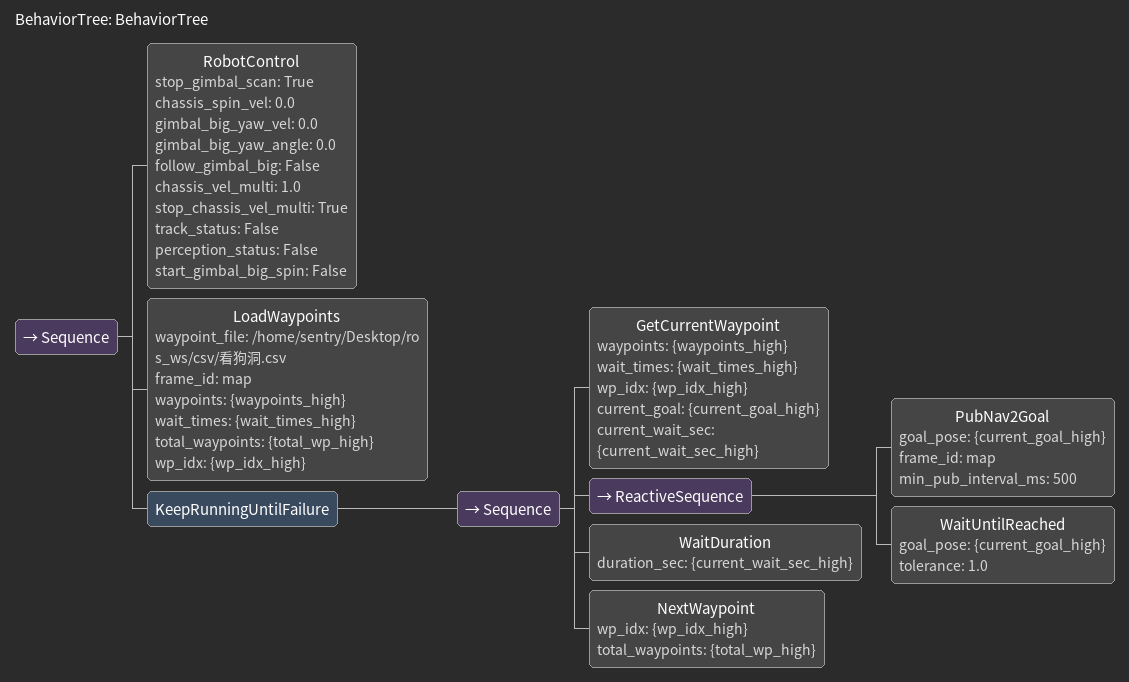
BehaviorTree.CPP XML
<?xml version="1.0" encoding="UTF-8"?>
<root BTCPP_format="4"
      main_tree_to_execute="BehaviorTree">
  <BehaviorTree ID="BehaviorTree">
    <Sequence>
      <RobotControl stop_gimbal_scan="True"
                    chassis_spin_vel="0.0"
                    gimbal_big_yaw_vel="0.0"
                    gimbal_big_yaw_angle="0.0"
                    follow_gimbal_big="False"
                    chassis_vel_multi="1.0"
                    stop_chassis_vel_multi="True"
                    track_status="False"
                    perception_status="False"
                    start_gimbal_big_spin="False"/>
      <LoadWaypoints waypoint_file="/home/sentry/Desktop/ros_ws/csv/看狗洞.csv"
                     frame_id="map"
                     waypoints="{waypoints_high}"
                     wait_times="{wait_times_high}"
                     total_waypoints="{total_wp_high}"
                     wp_idx="{wp_idx_high}"/>
      <KeepRunningUntilFailure>
        <Sequence>
          <GetCurrentWaypoint waypoints="{waypoints_high}"
                              wait_times="{wait_times_high}"
                              wp_idx="{wp_idx_high}"
                              current_goal="{current_goal_high}"
                              current_wait_sec="{current_wait_sec_high}"/>
          <ReactiveSequence>
            <PubNav2Goal goal_pose="{current_goal_high}"
                         frame_id="map"
                         min_pub_interval_ms="500"/>
            <WaitUntilReached goal_pose="{current_goal_high}"
                              tolerance="1.0"/>
          </ReactiveSequence>
          <WaitDuration duration_sec="{current_wait_sec_high}"/>
          <NextWaypoint wp_idx="{wp_idx_high}"
                        total_waypoints="{total_wp_high}"/>
        </Sequence>
      </KeepRunningUntilFailure>
    </Sequence>
  </BehaviorTree>

</root>
